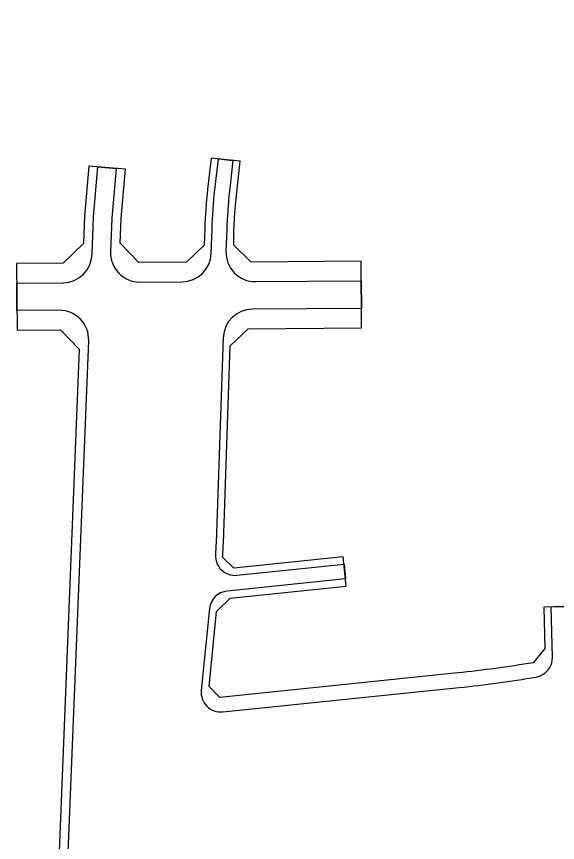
# Model space of a CAD drawing. Header units: metres. Extents: x 568006 to 1139366, y 2064802 to 4131555.
# Drawn here: x 568008.1 to 568229.4, y 2066284.7 to 2066622.6 of the extents above; entities that cross this region are included whole.
import ezdxf
from ezdxf.enums import TextEntityAlignment as Align
from ezdxf.xclip import XClip

# ---------------------------------------------------------------- set-up
doc = ezdxf.new("R2010")
doc.units = ezdxf.units.M
doc.header["$XCLIPFRAME"] = 0
doc.linetypes.add('ACAD_ISO10W100', pattern=[18.5, 12, -3, 0.5, -3])
for name, color, linetype in [('ghi_chu', 7, 'CONTINUOUS'), ('LogDg', 7, 'CONTINUOUS'), ('TimDg', 222, 'CONTINUOUS'), ('ViaHeS', 32, 'CONTINUOUS')]:
    doc.layers.add(name, color=color, linetype=linetype)
doc.layers.add('hung-demlonha', color=7, linetype='CONTINUOUS', lineweight=15)
doc.styles.add('QH1', font='arialbd.ttf', dxfattribs={"width": 0.8})

# ---------------------------------------------------------------- blocks, each defined once
blk = doc.blocks.new('tmbc_khub')
at = {"layer": 'LogDg'}
blk.add_lwpolyline([(-525.939, 380.883), (-629.265, 370.235, 0.3385707), (-636.34, 363.569), (-639.445, 344.602, 0.128574), (-633.684, 283.148), (-628.768, 269.649, 0.0394083), (-620.799, 252.179), (-607.956, 229.043), (-561.787, 160.747, 0.3921699), (-551.194, 158.279), (-505.08, 184.596, -0.0071825), (-501.118, 186.783), (-429.258, 225.1), (-405.679, 233.34, -0.1818206), (-294.828, 230.731), (-277.694, 223.823, 0.0837549), (-253.811, 218.579, 0.5131316), (-247.745, 226.211), (-303.035, 420.985, 0.4122284), (-315.321, 427.893), (-397.718, 405.105, -0.0205674), (-438.245, 395.672), (-483.464, 387.091, -0.0212183), (-525.939, 380.883, 0.0212183)], format="xyb", dxfattribs=at)
at = {"layer": 'TimDg', "linetype": 'ACAD_ISO10W100', "ltscale": 0.75}
for points in [[(-637.358, 375.433), (-526.554, 386.851, 0.0212183), (-484.582, 392.986), (-439.364, 401.567, 0.0205674), (-399.317, 410.888), (-113.509, 489.93, 0.0050405), (-80.47, 503.707, 0.0014744), (-78.846, 504.409), (260.57, 652.356), (289.002, 667.327)], [(-634.136, 434.072), (-532.5, 444.546, 0.0212183), (-495.397, 449.968), (-450.178, 458.55, 0.0205674), (-414.777, 466.79), (-317.214, 493.771), (-317.23, 493.767)]]:
    blk.add_lwpolyline(points, format="xyb", dxfattribs=at)
at = {"layer": 'hung-demlonha', "color": 7, "ltscale": 5, "style": 'QH1', "width": 0.65}
for tag, p in [('BT04', (-109.598, 191.643)), ('BT06', (-305.798, 171.199)), ('BT05', (-282.572, 137.244))]:
    blk.add_attdef(tag, text='', height=3.96, rotation=0, dxfattribs=at).set_placement(p, align=Align.CENTER)

msp = doc.modelspace()

# ---------------------------------------------------------------- linework, layer by layer
at = {"layer": 'LogDg'}
msp.add_lwpolyline([(568028.63, 2066263.64), (568037.64, 2066489.93, 0.428088), (568025.56, 2066502.4), (568008.26, 2066502.28), (568008.18, 2066513.53), (568027.14, 2066513.67, 0.400474), (568039.04, 2066525.19), (568039.65, 2066540.6), (568041.42, 2066561.07), (568048.89, 2066560.43), (568047.14, 2066540.13), (568046.59, 2066526.38, 0.425345), (568058.56, 2066513.9), (568075.87, 2066514.03, 0.402651), (568087.77, 2066525.64), (568088.09, 2066535.56, -0.019867), (568089.25, 2066551.64), (568090.68, 2066564.35), (568096.64, 2066563.68), (568095.22, 2066550.97, 0.019867), (568094.09, 2066535.36), (568093.8, 2066526.5, 0.425871), (568105.89, 2066514.11), (568149.12, 2066514.43), (568149.2, 2066503.18), (568104.59, 2066502.85, 0.401789), (568092.69, 2066491.28), (568089.73, 2066407.27, -0.005984), (568089.5, 2066402.42, 0.462462), (568098.3, 2066393.98), (568142.1, 2066398.5), (568142.72, 2066392.53), (568094.24, 2066387.53, 0.355613), (568087.1, 2066380.39), (568083.69, 2066346.86, 0.475348), (568092.47, 2066338.09), (568189.21, 2066348.06, 0.016072), (568220.68, 2066352.33, 0.37392), (568227.34, 2066360.44), (568226.78, 2066381.05), (568232.77, 2066381.21)], format="xyb", dxfattribs=at)
at = {"layer": 'ViaHeS', "elevation": 0}
msp.add_lwpolyline([(568235.77, 2066381.29), (568223.78, 2066380.96), (568224.24, 2066364.06), (568219.45, 2066358.21, -0.015955), (568188.6, 2066354.03), (568091.33, 2066344.01), (568086.87, 2066348.47), (568089.99, 2066379.16), (568095.47, 2066384.64), (568143.03, 2066389.55), (568141.8, 2066401.48), (568097.03, 2066396.87), (568092.44, 2066401.34, 0.007073), (568092.73, 2066407.16), (568095.57, 2066487.79), (568102.82, 2066494.84), (568149.26, 2066495.18), (568149.06, 2066522.43), (568104.06, 2066522.1), (568096.99, 2066529.05, -0.027886), (568098.2, 2066550.64), (568099.62, 2066563.35), (568087.7, 2066564.68), (568086.27, 2066551.97, 0.019867), (568085.1, 2066535.65), (568084.88, 2066529.09), (568077.66, 2066522.04), (568058.16, 2066521.9), (568050.48, 2066529.83), (568050.88, 2066539.89), (568052.63, 2066560.1), (568037.68, 2066561.39), (568035.91, 2066540.84), (568035.47, 2066529.72), (568027.15, 2066521.67), (568008.12, 2066521.53), (568008.32, 2066494.28), (568026.06, 2066494.41), (568033.74, 2066486.47), (568024.88, 2066263.79, 0.144979)], format="xyb", dxfattribs=at)

# ---------------------------------------------------------------- block references
at = {"layer": 'ghi_chu'}
ref = msp.add_blockref('tmbc_khub', (568716.38, 2065955.24), dxfattribs=at)
XClip(ref).set_block_clipping_path([(-391.9901366149, 0), (0, 477.830198009)])

doc.saveas('drawing.dxf')
